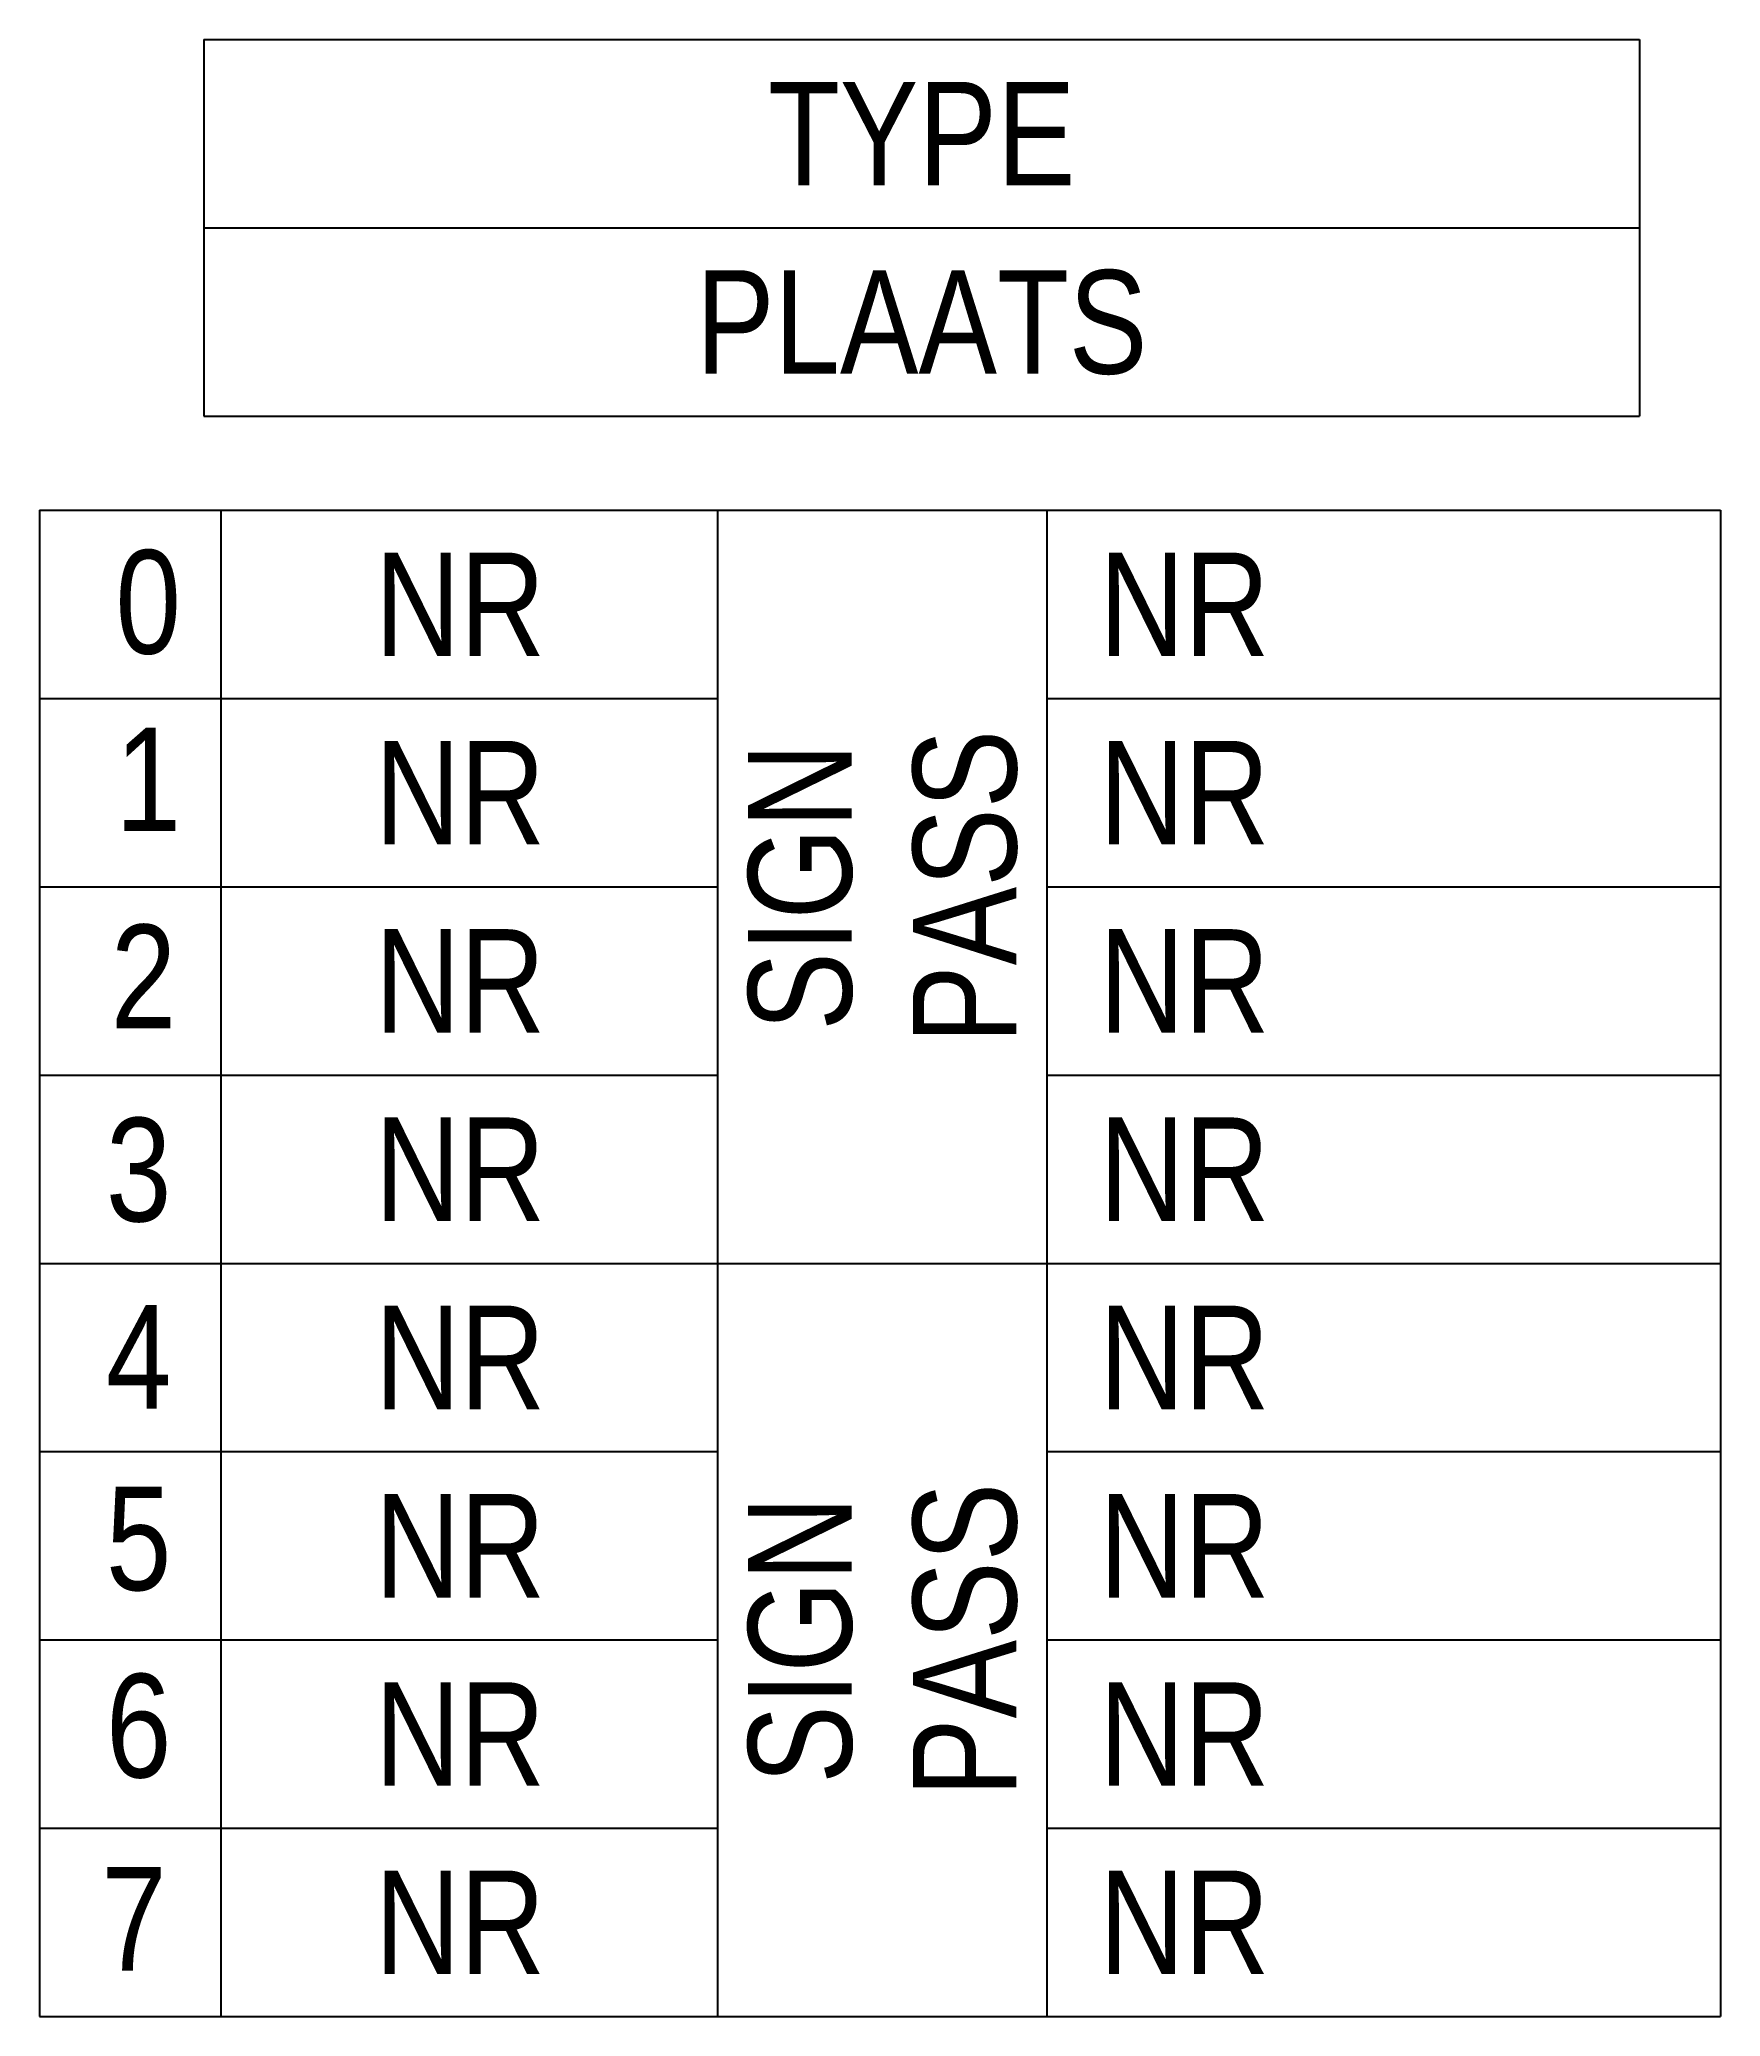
# Model space of a CAD drawing. Extents: x 62 to 98, y 74 to 210.
# Drawn here: x 61.51 to 97.22, y 74 to 116 of the extents above.
import ezdxf
from ezdxf.enums import TextEntityAlignment as Align

# ---------------------------------------------------------------- set-up
doc = ezdxf.new("R2010")
doc.units = 0
doc.header["$MEASUREMENT"] = 0
doc.layers.add('1', color=8, linetype='CONTINUOUS')
doc.layers.add('3', color=30, linetype='CONTINUOUS')

msp = doc.modelspace()

# ---------------------------------------------------------------- linework, layer by layer
at = {"layer": '1'}
for p, q in [((65, 116), (95.5, 116)), ((65, 116), (65, 108)), ((95.5, 116), (95.5, 108)), ((65, 112), (95.5, 112)), ((65, 112), (95.5, 112)), ((65, 108), (95.5, 108)), ((61.508, 106), (97.221, 106)), ((61.508, 106), (61.508, 74)), ((65.36, 106), (65.36, 74)), ((65.662, 106), (97.221, 106)), ((75.912, 106), (75.912, 74)), ((82.912, 106), (82.912, 74)), ((97.221, 106), (97.221, 74)), ((61.508, 102), (75.912, 102)), ((82.912, 102), (97.221, 102)), ((61.508, 98), (75.912, 98)), ((82.912, 98), (97.221, 98)), ((61.508, 94), (75.912, 94)), ((82.912, 94), (97.221, 94)), ((61.508, 90), (97.221, 90)), ((61.508, 86), (75.912, 86)), ((82.912, 86), (97.221, 86)), ((61.508, 82), (75.912, 82)), ((82.912, 82), (97.221, 82)), ((61.508, 78), (75.912, 78)), ((82.912, 78), (97.221, 78)), ((61.508, 74), (97.221, 74))]:
    msp.add_line(p, q, dxfattribs=at)
at = {"layer": '3'}
for p, q in [((65, 116), (95.5, 116)), ((65, 116), (65, 108)), ((95.5, 116), (95.5, 108)), ((65, 108), (95.5, 108))]:
    msp.add_line(p, q, dxfattribs=at)

# ---------------------------------------------------------------- texts
at = {"layer": '1', "width": 0.85}
for s, p in [('0', (63.122, 102.953)), ('1', (63.122, 99.182)), ('2', (63.021, 94.995)), ('3', (62.919, 90.891)), ('4', (62.919, 86.912)), ('5', (62.919, 83.057)), ('6', (62.919, 79.078)), ('7', (62.817, 74.974))]:
    msp.add_text(s, height=2.2, dxfattribs=at).set_placement(p)
for tag, p in [('TYPE', (80.25, 112.9)), ('PLAATS', (80.25, 108.9))]:
    msp.add_attdef(tag, text='', height=2.2, dxfattribs=at).set_placement(p, align=Align.CENTER)
for p in [(72.25, 102.9), (72.25, 98.9), (72.25, 94.9), (72.25, 90.9), (72.25, 86.9), (72.25, 82.9), (72.25, 78.9), (72.25, 74.9)]:
    msp.add_attdef('NR', text='', height=2.2, dxfattribs=at).set_placement(p, align=Align.RIGHT)
for p in [(84.027, 102.9), (84.027, 98.9), (84.027, 94.9), (84.027, 90.9), (84.027, 86.9), (84.027, 82.9), (84.027, 78.9), (84.027, 74.9)]:
    msp.add_attdef('NR', p, '', height=2.2, dxfattribs=at)
for tag, text, p in [('PASS', 'PASSIEF', (81.162, 98)), ('SIGN', '4-20mA', (77.662, 98)), ('SIGN', '4-20mA', (77.662, 82)), ('PASS', 'PASSIEF', (81.162, 82))]:
    msp.add_attdef(tag, text=text, height=2.2, rotation=90, dxfattribs=at).set_placement(p, align=Align.MIDDLE)

doc.saveas('drawing.dxf')
